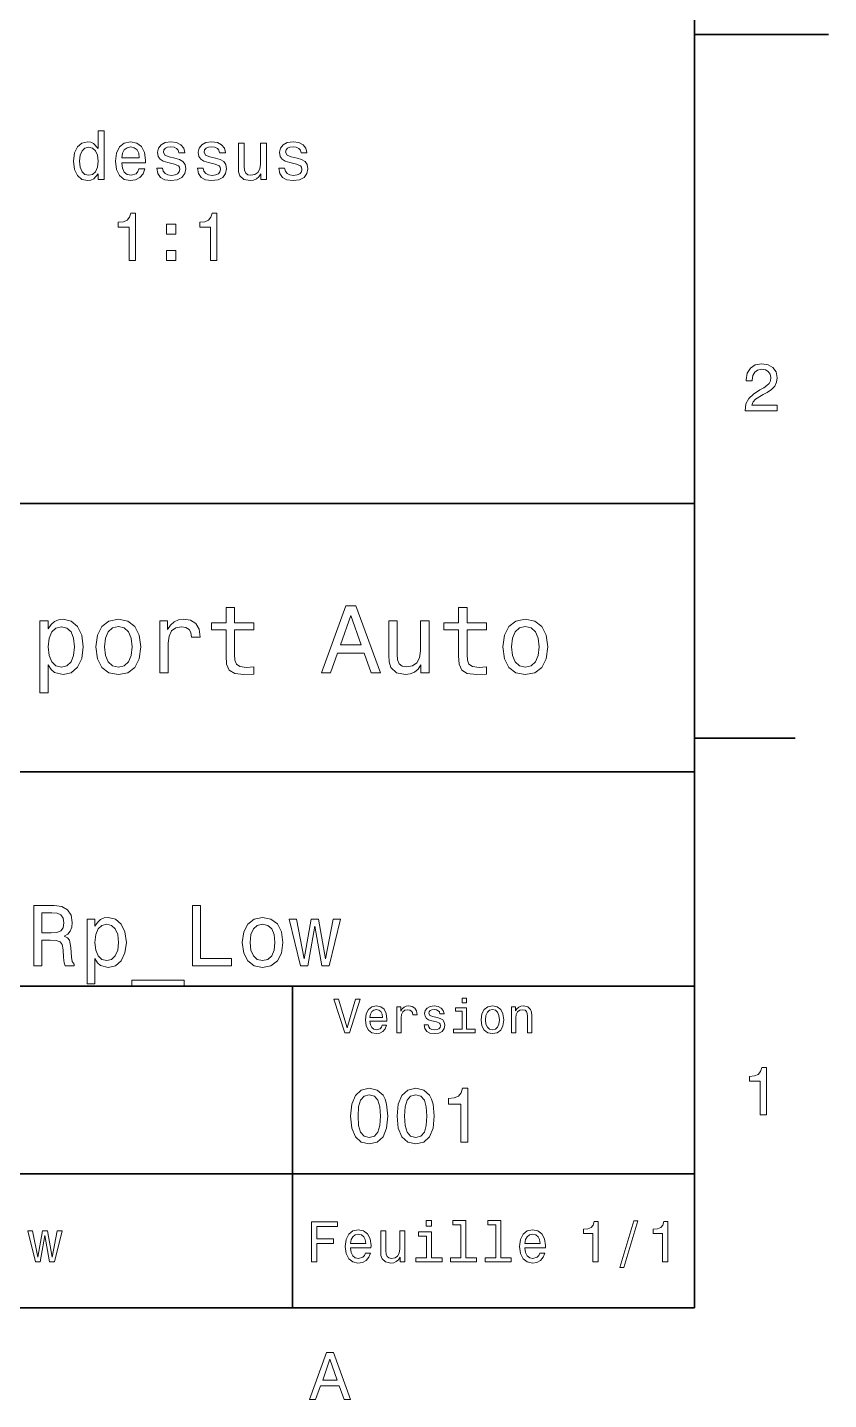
# Model space of a CAD drawing. Extents: x 0 to 297, y 0 to 210.
# Drawn here: x 237.2 to 297, y 3.2 to 105.5 of the extents above; entities that cross this region are included whole.
import ezdxf

# ---------------------------------------------------------------- set-up
doc = ezdxf.new("R2010")
doc.units = 0

msp = doc.modelspace()

# ---------------------------------------------------------------- linework, layer by layer
at = {"color": 7, "lineweight": 35}
for p, q in [((287, 10), (287, 200)), ((97, 70), (287, 70)), ((287, 70), (287, 10)), ((162, 50), (287, 50)), ((162, 34), (287, 34)), ((257, 10), (257, 34)), ((162, 20), (287, 20)), ((10, 10), (287, 10)), ((97, 10), (287, 10))]:
    msp.add_line(p, q, dxfattribs=at)
at = {"color": 7, "lineweight": 35, "ltscale": 0.25}
msp.add_line((287, 105), (297, 105), dxfattribs=at)
at = {"color": 7, "lineweight": 35, "ltscale": 0.1875}
msp.add_line((287, 52.5), (294.5, 52.5), dxfattribs=at)
at = {"color": 7, "lineweight": 13}
for points in [[(242.505737, 94.611038), (242.505737, 94.192451), (242.949539, 94.192451), (242.949539, 97.813492), (242.510788, 97.813492), (242.510788, 96.487122), (242.172882, 96.870407), (241.96611, 96.961182), (241.72908, 96.996483), (241.300415, 96.895622), (240.96756, 96.613197), (240.750702, 96.159309), (240.675049, 95.54908), (240.750702, 94.93885), (240.96756, 94.479912), (241.300415, 94.192451), (241.72908, 94.096634), (241.96611, 94.131935), (242.177933, 94.22271)], [(241.804733, 96.598068), (242.097244, 96.527466), (242.319138, 96.33078), (242.450272, 96.002968), (242.500702, 95.54908), (242.450272, 95.090149), (242.319138, 94.762337), (242.097244, 94.560608), (241.804733, 94.495049), (241.527359, 94.560608), (241.315536, 94.762337), (241.174332, 95.095192), (241.128937, 95.54908), (241.174332, 95.997925), (241.315536, 96.325737), (241.527359, 96.527466)], [(244.265823, 95.417953), (246.041046, 95.417953), (246.046082, 95.624725), (245.965393, 96.204697), (245.7435, 96.63842), (245.390472, 96.900665), (244.921448, 96.996483), (244.462509, 96.895622), (244.109482, 96.613197), (243.882538, 96.154266), (243.801849, 95.54908), (243.877502, 94.928764), (244.104446, 94.474869), (244.452423, 94.192451), (244.906311, 94.096634), (245.299683, 94.162193), (245.622452, 94.333664), (245.859482, 94.605995), (245.995651, 94.969109), (245.556885, 94.969109), (245.46611, 94.76738), (245.334991, 94.616081), (244.961792, 94.495049), (244.674332, 94.550522), (244.457474, 94.727036), (244.316254, 95.014496), (244.265823, 95.402824)], [(244.265823, 95.791153), (244.321304, 96.139137), (244.457474, 96.396339), (244.664246, 96.552681), (244.936584, 96.608154), (245.203873, 96.552681), (245.410645, 96.396339), (245.536713, 96.139137), (245.582108, 95.791153)], [(248.239883, 95.770981), (247.811218, 95.871849), (247.4935, 95.987839), (247.387589, 96.224869), (247.417847, 96.391296), (247.523743, 96.512337), (247.695221, 96.587982), (247.942337, 96.61824), (248.179367, 96.587982), (248.365967, 96.497208), (248.487, 96.361038), (248.537445, 96.179482), (248.971161, 96.179482), (248.971161, 96.189568), (248.895508, 96.51738), (248.688736, 96.774582), (248.365967, 96.935966), (247.942337, 96.996483), (247.513672, 96.935966), (247.200989, 96.769539), (247.004303, 96.522423), (246.943787, 96.20974), (246.989166, 95.90715), (247.130371, 95.695335), (247.362366, 95.544037), (247.700256, 95.438126), (248.194504, 95.317093), (248.497101, 95.19101), (248.577789, 95.090149), (248.608047, 94.93885), (248.562653, 94.752251), (248.44162, 94.611038), (248.244934, 94.520264), (247.982681, 94.490005), (247.705307, 94.520264), (247.503571, 94.626167), (247.367416, 94.797638), (247.311935, 95.034668), (246.883255, 95.034668), (246.953873, 94.63121), (247.160645, 94.338707), (247.488449, 94.162193), (247.942337, 94.096634), (248.416397, 94.162193), (248.764389, 94.338707), (248.976196, 94.621124), (249.051849, 94.989281), (248.996368, 95.307007), (248.840027, 95.523865), (248.582825, 95.665077)], [(251.275909, 95.770981), (250.847229, 95.871849), (250.52951, 95.987839), (250.423615, 96.224869), (250.453857, 96.391296), (250.559769, 96.512337), (250.731247, 96.587982), (250.978363, 96.61824), (251.215393, 96.587982), (251.401993, 96.497208), (251.523026, 96.361038), (251.573456, 96.179482), (252.007172, 96.179482), (252.007172, 96.189568), (251.931534, 96.51738), (251.724762, 96.774582), (251.401993, 96.935966), (250.978363, 96.996483), (250.549683, 96.935966), (250.237, 96.769539), (250.040314, 96.522423), (249.979797, 96.20974), (250.025192, 95.90715), (250.166397, 95.695335), (250.398392, 95.544037), (250.736282, 95.438126), (251.23053, 95.317093), (251.533112, 95.19101), (251.6138, 95.090149), (251.644073, 94.93885), (251.598679, 94.752251), (251.477646, 94.611038), (251.28096, 94.520264), (251.018707, 94.490005), (250.741333, 94.520264), (250.539597, 94.626167), (250.403427, 94.797638), (250.347961, 95.034668), (249.919281, 95.034668), (249.989883, 94.63121), (250.196655, 94.338707), (250.524475, 94.162193), (250.978363, 94.096634), (251.452423, 94.162193), (251.800415, 94.338707), (252.012222, 94.621124), (252.087875, 94.989281), (252.032394, 95.307007), (251.876053, 95.523865), (251.618851, 95.665077)], [(255.073456, 96.900665), (254.629654, 96.900665), (254.629654, 95.337265), (254.579224, 94.974152), (254.432968, 94.711906), (254.206024, 94.550522), (253.908478, 94.500092), (253.671448, 94.540436), (253.520142, 94.661469), (253.434418, 94.86824), (253.414246, 95.160751), (253.414246, 96.900665), (252.970428, 96.900665), (252.970428, 95.120407), (252.985565, 94.762337), (253.08139, 94.464783), (253.373901, 94.192451), (253.842911, 94.096634), (254.095078, 94.131935), (254.311935, 94.22271), (254.498535, 94.379051), (254.649826, 94.605995), (254.649826, 94.192451), (255.073456, 94.192451)], [(257.347961, 95.770981), (256.919281, 95.871849), (256.601563, 95.987839), (256.495667, 96.224869), (256.525909, 96.391296), (256.631805, 96.512337), (256.803284, 96.587982), (257.050415, 96.61824), (257.287445, 96.587982), (257.47403, 96.497208), (257.595062, 96.361038), (257.645508, 96.179482), (258.079224, 96.179482), (258.079224, 96.189568), (258.003571, 96.51738), (257.796814, 96.774582), (257.47403, 96.935966), (257.050415, 96.996483), (256.621735, 96.935966), (256.309052, 96.769539), (256.112366, 96.522423), (256.051849, 96.20974), (256.097229, 95.90715), (256.238434, 95.695335), (256.470428, 95.544037), (256.808319, 95.438126), (257.302551, 95.317093), (257.605164, 95.19101), (257.685852, 95.090149), (257.716125, 94.93885), (257.670715, 94.752251), (257.549683, 94.611038), (257.352997, 94.520264), (257.090759, 94.490005), (256.813385, 94.520264), (256.611633, 94.626167), (256.475464, 94.797638), (256.420013, 95.034668), (255.991333, 95.034668), (256.06192, 94.63121), (256.268707, 94.338707), (256.596527, 94.162193), (257.050415, 94.096634), (257.524475, 94.162193), (257.872437, 94.338707), (258.084259, 94.621124), (258.159912, 94.989281), (258.104431, 95.307007), (257.94809, 95.523865), (257.690887, 95.665077)], [(244.830673, 88.145622), (245.289597, 88.145622), (245.289597, 91.670837), (244.946655, 91.670837), (244.855881, 91.363205), (244.674332, 91.156433), (244.396942, 91.035393), (244.013672, 90.995049), (244.013672, 90.636978), (244.830673, 90.636978)], [(250.90271, 88.145622), (251.361649, 88.145622), (251.361649, 91.670837), (251.018707, 91.670837), (250.927933, 91.363205), (250.746368, 91.156433), (250.468994, 91.035393), (250.085709, 90.995049), (250.085709, 90.636978), (250.90271, 90.636978)], [(247.609482, 90.102394), (248.30545, 90.102394), (248.30545, 90.853836), (247.609482, 90.853836)], [(247.609482, 88.145622), (248.30545, 88.145622), (248.30545, 88.897064), (247.609482, 88.897064)], [(290.76947, 76.916786), (293.175079, 76.916786), (293.175079, 77.350502), (291.273773, 77.350502), (291.3797, 77.587532), (291.561249, 77.784218), (292.121033, 78.142288), (292.418579, 78.293587), (292.751434, 78.510445), (292.988464, 78.762604), (293.124634, 79.060158), (293.175079, 79.398056), (293.089355, 79.821686), (292.852325, 80.154541), (292.489197, 80.366356), (292.020172, 80.442001), (291.536041, 80.35627), (291.167877, 80.119232), (290.930847, 79.740997), (290.850159, 79.241714), (290.850159, 79.171112), (291.309082, 79.171112), (291.309082, 79.211456), (291.354462, 79.554398), (291.490631, 79.806557), (291.707489, 79.967941), (291.994965, 80.023415), (292.287476, 79.972984), (292.504333, 79.846901), (292.645538, 79.650215), (292.695984, 79.403099), (292.660675, 79.171112), (292.56485, 78.974426), (292.403473, 78.802956), (292.181549, 78.651657), (291.884003, 78.490273), (291.389771, 78.177589), (291.041779, 77.844742), (290.835022, 77.441284), (290.76947, 76.931915)], [(252.05043, 60.579971), (252.05043, 58.64193), (252.093658, 58.015129), (252.29538, 57.582851), (252.698853, 57.330688), (253.383286, 57.244236), (254.132568, 57.280258), (254.132568, 57.827808), (253.585022, 57.78458), (253.087891, 57.842216), (252.82132, 58.022331), (252.706055, 58.324928), (252.684448, 58.75), (252.684448, 60.579971), (254.132568, 60.579971), (254.132568, 61.120316), (252.684448, 61.120316), (252.684448, 62.251438), (252.05043, 62.251438), (252.05043, 61.120316), (250.955322, 61.120316), (250.955322, 60.579971)], [(259.175781, 57.381123), (259.838623, 57.381123), (260.364563, 58.850864), (262.360229, 58.850864), (262.886169, 57.381123), (263.563416, 57.381123), (261.733429, 62.388329), (260.998566, 62.388329)], [(260.595093, 59.463257), (261.365997, 61.667866), (262.136902, 59.463257)], [(269.399109, 60.579971), (269.399109, 58.64193), (269.442352, 58.015129), (269.644073, 57.582851), (270.047546, 57.330688), (270.731995, 57.244236), (271.481262, 57.280258), (271.481262, 57.827808), (270.933716, 57.78458), (270.436584, 57.842216), (270.170013, 58.022331), (270.054749, 58.324928), (270.033142, 58.75), (270.033142, 60.579971), (271.481262, 60.579971), (271.481262, 61.120316), (270.033142, 61.120316), (270.033142, 62.251438), (269.399109, 62.251438), (269.399109, 61.120316), (268.304016, 61.120316), (268.304016, 60.579971)], [(238.786743, 60.652016), (238.786743, 61.25), (238.15274, 61.25), (238.15274, 55.882565), (238.786743, 55.882565), (238.786743, 57.971901), (239.010101, 57.633286), (239.262253, 57.409943), (239.896271, 57.244236), (240.50145, 57.381123), (240.976959, 57.791786), (241.286743, 58.440201), (241.402023, 59.319164), (241.286743, 60.190922), (240.976959, 60.839336), (240.50145, 61.242794), (239.896271, 61.386887), (239.550446, 61.343658), (239.255051, 61.206772), (239.002899, 60.976223)], [(239.788193, 57.8134), (239.363129, 57.907059), (239.053314, 58.195244), (238.858795, 58.663544), (238.793945, 59.319164), (238.858795, 59.967579), (239.053314, 60.435879), (239.363129, 60.716858), (239.788193, 60.817722), (240.177246, 60.716858), (240.48703, 60.428673), (240.681564, 59.960373), (240.753601, 59.319164), (240.681564, 58.67075), (240.48703, 58.195244), (240.177246, 57.907059)], [(242.338623, 59.311958), (242.453888, 58.432995), (242.785309, 57.78458), (243.311249, 57.381123), (244.017303, 57.244236), (244.716141, 57.381123), (245.242081, 57.777374), (245.573486, 58.425793), (245.695969, 59.311958), (245.573486, 60.190922), (245.242081, 60.846542), (244.716141, 61.242794), (244.017303, 61.386887), (243.311249, 61.242794), (242.785309, 60.839336), (242.453888, 60.190922)], [(242.98703, 59.319164), (243.05188, 59.967579), (243.253601, 60.435879), (243.57782, 60.72406), (244.017303, 60.824928), (244.449585, 60.72406), (244.773773, 60.443081), (244.97551, 59.967579), (245.047546, 59.319164), (244.97551, 58.663544), (244.773773, 58.188038), (244.449585, 57.899853), (244.017303, 57.806194), (243.57782, 57.899853), (243.253601, 58.188038), (243.05188, 58.663544)], [(247.100861, 57.381123), (247.734863, 57.381123), (247.734863, 59.592937), (247.799713, 60.12608), (247.994232, 60.507923), (248.311249, 60.738472), (248.736313, 60.817722), (249.053314, 60.767288), (249.291077, 60.623199), (249.435165, 60.378242), (249.485596, 60.046829), (250.126801, 60.046829), (250.040344, 60.630402), (249.802597, 61.048271), (249.406342, 61.30043), (248.865997, 61.386887), (248.498566, 61.32925), (248.181549, 61.185158), (247.900574, 60.940201), (247.677246, 60.608788), (247.677246, 61.25), (247.100861, 61.25)], [(267.194519, 61.25), (266.560516, 61.25), (266.560516, 59.016571), (266.488464, 58.497837), (266.279541, 58.123196), (265.955322, 57.892651), (265.530243, 57.820602), (265.19165, 57.878242), (264.975494, 58.051151), (264.853027, 58.346542), (264.824219, 58.764408), (264.824219, 61.25), (264.190186, 61.25), (264.190186, 58.706772), (264.211792, 58.195244), (264.348694, 57.770172), (264.766571, 57.381123), (265.436584, 57.244236), (265.796814, 57.294666), (266.106628, 57.424351), (266.373199, 57.647694), (266.589325, 57.971901), (266.589325, 57.381123), (267.194519, 57.381123)], [(272.698853, 59.311958), (272.814117, 58.432995), (273.145508, 57.78458), (273.671448, 57.381123), (274.377502, 57.244236), (275.076355, 57.381123), (275.602295, 57.777374), (275.933716, 58.425793), (276.056183, 59.311958), (275.933716, 60.190922), (275.602295, 60.846542), (275.076355, 61.242794), (274.377502, 61.386887), (273.671448, 61.242794), (273.145508, 60.839336), (272.814117, 60.190922)], [(273.34726, 59.319164), (273.412109, 59.967579), (273.613831, 60.435879), (273.938019, 60.72406), (274.377502, 60.824928), (274.809784, 60.72406), (275.134003, 60.443081), (275.335724, 59.967579), (275.407776, 59.319164), (275.335724, 58.663544), (275.134003, 58.188038), (274.809784, 57.899853), (274.377502, 57.806194), (273.938019, 57.899853), (273.613831, 58.188038), (273.412109, 58.663544)], [(237.716141, 35.530258), (238.319168, 35.530258), (238.319168, 37.430115), (238.935165, 37.430115), (239.389053, 37.41066), (239.674347, 37.319885), (239.829971, 37.105907), (239.894806, 36.723343), (239.927231, 36.139767), (239.966141, 35.757202), (240.043945, 35.530258), (240.724792, 35.530258), (240.724792, 35.653458), (240.575653, 35.835014), (240.523773, 36.172188), (240.478394, 36.898415), (240.368164, 37.4366), (240.219025, 37.605186), (239.985596, 37.728386), (240.244965, 37.890488), (240.426514, 38.117435), (240.543228, 38.402737), (240.582138, 38.746395), (240.491364, 39.291065), (240.231995, 39.699566), (239.804031, 39.945965), (239.220459, 40.030258), (237.716141, 40.030258)], [(249.556198, 35.530258), (252.44812, 35.530258), (252.44812, 36.074928), (250.15274, 36.074928), (250.15274, 40.030258), (249.556198, 40.030258)], [(239.05188, 39.479107), (239.447403, 39.440201), (239.726227, 39.317001), (239.901306, 39.090057), (239.959656, 38.733429), (239.894806, 38.357346), (239.719742, 38.130402), (239.421478, 38.013687), (239.01297, 37.981266), (238.319168, 37.981266), (238.319168, 39.479107)], [(242.261536, 38.474064), (242.261536, 39.012245), (241.690918, 39.012245), (241.690918, 34.181557), (242.261536, 34.181557), (242.261536, 36.061958), (242.46254, 35.757202), (242.689484, 35.556194), (243.260086, 35.407059), (243.804749, 35.530258), (244.232712, 35.899857), (244.511536, 36.483429), (244.61528, 37.274494), (244.511536, 38.059078), (244.232712, 38.642651), (243.804749, 39.005764), (243.260086, 39.135445), (242.948853, 39.096542), (242.682999, 38.973343), (242.456055, 38.76585)], [(253.265137, 37.268009), (253.368881, 36.476944), (253.667145, 35.893372), (254.140488, 35.530258), (254.77594, 35.407059), (255.404907, 35.530258), (255.878235, 35.886887), (256.176514, 36.470459), (256.286743, 37.268009), (256.176514, 38.059078), (255.878235, 38.649136), (255.404907, 39.005764), (254.77594, 39.135445), (254.140488, 39.005764), (253.667145, 38.642651), (253.368881, 38.059078)], [(258.160675, 35.530258), (258.679382, 38.48703), (259.19812, 35.530258), (259.742798, 35.530258), (260.598694, 39.012245), (260.047546, 39.012245), (259.470459, 36.055473), (258.958221, 39.012245), (258.394104, 39.012245), (257.881836, 36.055473), (257.304749, 39.012245), (256.760071, 39.012245), (257.615997, 35.530258)], [(243.162827, 35.919308), (242.780258, 36.003601), (242.501434, 36.262966), (242.32637, 36.684437), (242.268005, 37.274494), (242.32637, 37.858067), (242.501434, 38.279537), (242.780258, 38.532421), (243.162827, 38.623199), (243.51297, 38.532421), (243.791794, 38.273052), (243.966858, 37.851585), (244.031708, 37.274494), (243.966858, 36.690922), (243.791794, 36.262966), (243.51297, 36.003601)], [(253.848694, 37.274494), (253.907059, 37.858067), (254.088623, 38.279537), (254.380402, 38.538902), (254.77594, 38.629681), (255.164978, 38.538902), (255.456772, 38.286022), (255.638336, 37.858067), (255.703171, 37.274494), (255.638336, 36.684437), (255.456772, 36.256481), (255.164978, 35.997116), (254.77594, 35.912823), (254.380402, 35.997116), (254.088623, 36.256481), (253.907059, 36.684437)], [(245.017288, 34.453888), (245.017288, 34), (248.920746, 34), (248.920746, 34.453888)], [(261.71109, 33.03458), (261.08429, 30.905619), (260.439484, 33.03458), (260.09726, 33.03458), (260.904175, 30.530979), (261.264404, 30.530979), (262.053314, 33.03458)], [(269.992798, 33.117435), (269.657776, 33.117435), (269.657776, 32.757202), (269.992798, 32.757202)], [(262.784576, 31.40634), (264.052582, 31.40634), (264.056183, 31.554033), (263.998566, 31.9683), (263.840057, 32.278099), (263.587891, 32.465416), (263.252869, 32.533859), (262.925079, 32.461815), (262.672913, 32.260086), (262.510803, 31.932276), (262.453156, 31.5), (262.507202, 31.056915), (262.669312, 30.732708), (262.917877, 30.530979), (263.242065, 30.462536), (263.523041, 30.509365), (263.753601, 30.631844), (263.922913, 30.826368), (264.020172, 31.085733), (263.706787, 31.085733), (263.641937, 30.941643), (263.548279, 30.833572), (263.281708, 30.747118), (263.076355, 30.786743), (262.921478, 30.912823), (262.820618, 31.118155), (262.784576, 31.395533)], [(262.784576, 31.672911), (262.824219, 31.921469), (262.921478, 32.105186), (263.069153, 32.216858), (263.263702, 32.256485), (263.45462, 32.216858), (263.602295, 32.105186), (263.692352, 31.921469), (263.724792, 31.672911)], [(264.794678, 30.530979), (265.111664, 30.530979), (265.111664, 31.636887), (265.144104, 31.903458), (265.241364, 32.094379), (265.399841, 32.209652), (265.612396, 32.249279), (265.770905, 32.224064), (265.889771, 32.152016), (265.961823, 32.029537), (265.98703, 31.863832), (266.307648, 31.863832), (266.264404, 32.155621), (266.145538, 32.364552), (265.947418, 32.490635), (265.677246, 32.533859), (265.49353, 32.505043), (265.335022, 32.432995), (265.194519, 32.310516), (265.082855, 32.144814), (265.082855, 32.465416), (264.794678, 32.465416)], [(267.791779, 31.658501), (267.485596, 31.730547), (267.258636, 31.8134), (267.182983, 31.982708), (267.20462, 32.101585), (267.280273, 32.188038), (267.40274, 32.242073), (267.579254, 32.263687), (267.748566, 32.242073), (267.881836, 32.177231), (267.968292, 32.079971), (268.004333, 31.950287), (268.314117, 31.950287), (268.314117, 31.957493), (268.260101, 32.191643), (268.112396, 32.375359), (267.881836, 32.490635), (267.579254, 32.533859), (267.273041, 32.490635), (267.049713, 32.371758), (266.90921, 32.195244), (266.865997, 31.971901), (266.898407, 31.755764), (266.999268, 31.604465), (267.164978, 31.496397), (267.406342, 31.420748), (267.759369, 31.334293), (267.975494, 31.244236), (268.033142, 31.17219), (268.054749, 31.064121), (268.022339, 30.930836), (267.935883, 30.829971), (267.79538, 30.765129), (267.608063, 30.743515), (267.409943, 30.765129), (267.265839, 30.840778), (267.168579, 30.963255), (267.128967, 31.132565), (266.822754, 31.132565), (266.873199, 30.844379), (267.020905, 30.635447), (267.255035, 30.509365), (267.579254, 30.462536), (267.917877, 30.509365), (268.166412, 30.635447), (268.317719, 30.837175), (268.371765, 31.100143), (268.332123, 31.327089), (268.220459, 31.481987), (268.036743, 31.582851)], [(269.981995, 30.79755), (269.981995, 32.400574), (269.167877, 32.400574), (269.167877, 32.130402), (269.664978, 32.130402), (269.664978, 30.79755), (269.016571, 30.79755), (269.016571, 30.530979), (270.637604, 30.530979), (270.637604, 30.79755)], [(271.087891, 31.496397), (271.145538, 31.056915), (271.311249, 30.732708), (271.574219, 30.530979), (271.927246, 30.462536), (272.276672, 30.530979), (272.539612, 30.729107), (272.705322, 31.053314), (272.766571, 31.496397), (272.705322, 31.935879), (272.539612, 32.263687), (272.276672, 32.461815), (271.927246, 32.533859), (271.574219, 32.461815), (271.311249, 32.260086), (271.145538, 31.935879)], [(271.412109, 31.5), (271.444519, 31.824207), (271.54538, 32.058357), (271.707489, 32.20245), (271.927246, 32.25288), (272.143372, 32.20245), (272.305481, 32.061958), (272.406342, 31.824207), (272.442352, 31.5), (272.406342, 31.17219), (272.305481, 30.934437), (272.143372, 30.790344), (271.927246, 30.743515), (271.707489, 30.790344), (271.54538, 30.934437), (271.444519, 31.17219)], [(273.350159, 30.530979), (273.667145, 30.530979), (273.667145, 31.647694), (273.699554, 31.903458), (273.804047, 32.090778), (273.966125, 32.206051), (274.182281, 32.249279), (274.355194, 32.213257), (274.463257, 32.115993), (274.517303, 31.95389), (274.535309, 31.737751), (274.535309, 30.530979), (274.852295, 30.530979), (274.852295, 31.802593), (274.837891, 32.058357), (274.773041, 32.270893), (274.560516, 32.465416), (274.229095, 32.533859), (274.04538, 32.508644), (273.890503, 32.440201), (273.757202, 32.324928), (273.65274, 32.170029), (273.65274, 32.465416), (273.350159, 32.465416)], [(291.909241, 24.416786), (292.368164, 24.416786), (292.368164, 27.942001), (292.025208, 27.942001), (291.934448, 27.634365), (291.752899, 27.427593), (291.475525, 27.306557), (291.092224, 27.266211), (291.092224, 26.90814), (291.909241, 26.90814)], [(261.345825, 24.314121), (261.432281, 23.409224), (261.703156, 22.763689), (262.135437, 22.371759), (262.734863, 22.244957), (263.328522, 22.371759), (263.760803, 22.763689), (264.02594, 23.409224), (264.118164, 24.314121), (264.02594, 25.213257), (263.916412, 25.570606), (263.760803, 25.864553), (263.328522, 26.256485), (262.734863, 26.38905), (262.135437, 26.256485), (261.703156, 25.858791), (261.432281, 25.213257)], [(261.899139, 24.314121), (261.945251, 25.011528), (262.089325, 25.51297), (262.348694, 25.806917), (262.734863, 25.910664), (263.115265, 25.806917), (263.374634, 25.51297), (263.518738, 25.011528), (263.56485, 24.314121), (263.518738, 23.610952), (263.374634, 23.10951), (263.115265, 22.815563), (262.734863, 22.717581), (262.348694, 22.815563), (262.089325, 23.10951), (261.945251, 23.610952)], [(264.815552, 24.314121), (264.902008, 23.409224), (265.172913, 22.763689), (265.605194, 22.371759), (266.20462, 22.244957), (266.798279, 22.371759), (267.23056, 22.763689), (267.495667, 23.409224), (267.587891, 24.314121), (267.495667, 25.213257), (267.386169, 25.570606), (267.23056, 25.864553), (266.798279, 26.256485), (266.20462, 26.38905), (265.605194, 26.256485), (265.172913, 25.858791), (264.902008, 25.213257)], [(265.368866, 24.314121), (265.414978, 25.011528), (265.559082, 25.51297), (265.818451, 25.806917), (266.20462, 25.910664), (266.585022, 25.806917), (266.844391, 25.51297), (266.988464, 25.011528), (267.034576, 24.314121), (266.988464, 23.610952), (266.844391, 23.10951), (266.585022, 22.815563), (266.20462, 22.717581), (265.818451, 22.815563), (265.559082, 23.10951), (265.414978, 23.610952)], [(269.570618, 22.360231), (270.095093, 22.360231), (270.095093, 26.38905), (269.703156, 26.38905), (269.599426, 26.037464), (269.391937, 25.801153), (269.074921, 25.662825), (268.636902, 25.616714), (268.636902, 25.207493), (269.570618, 25.207493)], [(258.414978, 13.428675), (258.817017, 13.428675), (258.817017, 14.807637), (260.079254, 14.807637), (260.079254, 15.166427), (258.817017, 15.166427), (258.817017, 16.065563), (260.368866, 16.065563), (260.368866, 16.428675), (258.414978, 16.428675)], [(267.389038, 16.532421), (266.98703, 16.532421), (266.98703, 16.100145), (267.389038, 16.100145)], [(269.572052, 16.212536), (269.572052, 13.748559), (268.789612, 13.748559), (268.789612, 13.428675), (270.73056, 13.428675), (270.73056, 13.748559), (269.952454, 13.748559), (269.952454, 16.532421), (268.975494, 16.532421), (268.975494, 16.212536)], [(272.174347, 16.212536), (272.174347, 13.748559), (271.391937, 13.748559), (271.391937, 13.428675), (273.332855, 13.428675), (273.332855, 13.748559), (272.554749, 13.748559), (272.554749, 16.532421), (271.57782, 16.532421), (271.57782, 16.212536)], [(279.416443, 13.428675), (279.809814, 13.428675), (279.809814, 16.450289), (279.515839, 16.450289), (279.438049, 16.1866), (279.28241, 16.009367), (279.044678, 15.905621), (278.716125, 15.871038), (278.716125, 15.564121), (279.416443, 15.564121)], [(281.42218, 13.026657), (281.720459, 13.026657), (282.766571, 16.510807), (282.463989, 16.510807)], [(284.621033, 13.428675), (285.014404, 13.428675), (285.014404, 16.450289), (284.720459, 16.450289), (284.642639, 16.1866), (284.48703, 16.009367), (284.249268, 15.905621), (283.920746, 15.871038), (283.920746, 15.564121), (284.621033, 15.564121)], [(238.194534, 13.428675), (238.540344, 15.399857), (238.886169, 13.428675), (239.249283, 13.428675), (239.819885, 15.75), (239.452454, 15.75), (239.067734, 13.778819), (238.726227, 15.75), (238.350159, 15.75), (238.008652, 13.778819), (237.623932, 15.75), (237.260818, 15.75), (237.831421, 13.428675)], [(261.341492, 14.479107), (262.863098, 14.479107), (262.867432, 14.656341), (262.798279, 15.153459), (262.608063, 15.525217), (262.305481, 15.75), (261.903473, 15.832133), (261.510101, 15.745678), (261.207489, 15.503603), (261.01297, 15.110231), (260.943817, 14.591499), (261.008636, 14.059798), (261.203156, 13.67075), (261.501434, 13.428675), (261.890503, 13.346542), (262.227661, 13.402739), (262.504333, 13.549712), (262.707489, 13.783141), (262.824219, 14.09438), (262.44812, 14.09438), (262.370331, 13.92147), (262.257935, 13.791787), (261.938049, 13.688041), (261.69165, 13.735591), (261.505768, 13.886888), (261.384735, 14.133286), (261.341492, 14.466139)], [(261.341492, 14.798992), (261.389038, 15.097262), (261.505768, 15.317724), (261.682983, 15.45173), (261.916412, 15.49928), (262.145538, 15.45173), (262.322754, 15.317724), (262.430847, 15.097262), (262.469727, 14.798992)], [(265.400574, 15.75), (265.020172, 15.75), (265.020172, 14.409943), (264.976959, 14.098703), (264.851593, 13.873919), (264.657074, 13.735591), (264.402008, 13.692364), (264.198853, 13.726946), (264.069153, 13.830692), (263.995667, 14.007925), (263.978394, 14.258646), (263.978394, 15.75), (263.597992, 15.75), (263.597992, 14.224064), (263.610962, 13.917148), (263.693085, 13.662104), (263.943817, 13.428675), (264.345825, 13.346542), (264.561951, 13.376801), (264.747833, 13.454611), (264.907776, 13.588617), (265.037476, 13.783141), (265.037476, 13.428675), (265.400574, 13.428675)], [(267.376068, 13.748559), (267.376068, 15.672191), (266.399139, 15.672191), (266.399139, 15.347983), (266.995667, 15.347983), (266.995667, 13.748559), (266.21759, 13.748559), (266.21759, 13.428675), (268.162811, 13.428675), (268.162811, 13.748559)], [(274.353027, 14.479107), (275.874634, 14.479107), (275.878967, 14.656341), (275.809814, 15.153459), (275.619598, 15.525217), (275.317017, 15.75), (274.914978, 15.832133), (274.521606, 15.745678), (274.219025, 15.503603), (274.024506, 15.110231), (273.955322, 14.591499), (274.020172, 14.059798), (274.214691, 13.67075), (274.51297, 13.428675), (274.902008, 13.346542), (275.239197, 13.402739), (275.515839, 13.549712), (275.719025, 13.783141), (275.835724, 14.09438), (275.459656, 14.09438), (275.381836, 13.92147), (275.26944, 13.791787), (274.949554, 13.688041), (274.703186, 13.735591), (274.517303, 13.886888), (274.39624, 14.133286), (274.353027, 14.466139)], [(274.353027, 14.798992), (274.400574, 15.097262), (274.517303, 15.317724), (274.694519, 15.45173), (274.927948, 15.49928), (275.157074, 15.45173), (275.33429, 15.317724), (275.442352, 15.097262), (275.481262, 14.798992)], [(258.266846, 3.166787), (258.730835, 3.166787), (259.098999, 4.195605), (260.495972, 4.195605), (260.864105, 3.166787), (261.338165, 3.166787), (260.05719, 6.67183), (259.542786, 6.67183)], [(259.260376, 4.624279), (259.799988, 6.167507), (260.33963, 4.624279)]]:
    msp.add_lwpolyline(points, close=True, dxfattribs=at)

doc.saveas('drawing.dxf')
